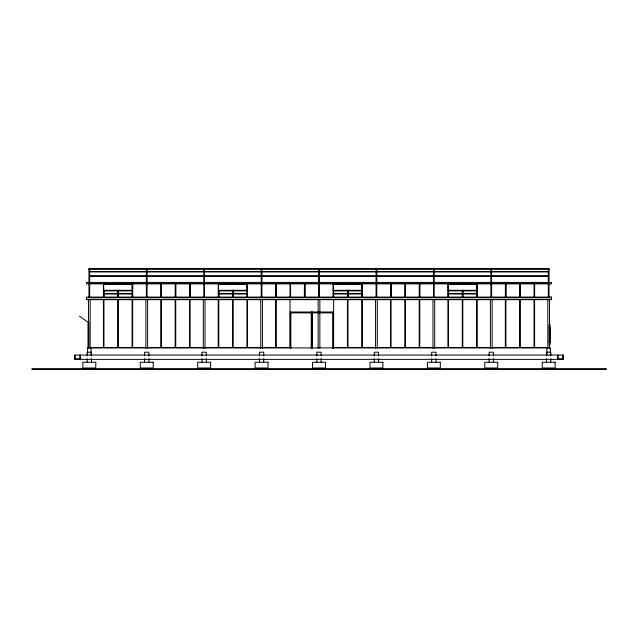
<?xml version="1.0" encoding="UTF-8"?>
<svg xmlns="http://www.w3.org/2000/svg" width="638" height="638" viewBox="0 0 638 638"><rect width="100%" height="100%" fill="white"/><g stroke="black" fill="none" stroke-linecap="round" stroke-linejoin="round"><path stroke-width="0.96" d="M88.961 268.941L89.679 268.941M146.381 268.941L147.099 268.941M203.801 268.941L204.519 268.941M261.221 268.941L261.939 268.941M318.641 268.941L319.359 268.941M376.061 268.941L376.779 268.941M433.481 268.941L434.199 268.941M490.901 268.941L491.619 268.941M548.321 268.941L549.039 268.941M88.961 269.3L549.039 269.3M89.32 271.668L548.68 271.668M89.32 271.804L548.68 271.804M89.32 275.975L548.68 275.975M89.32 276.118L548.68 276.118M89.607 283.455L103.388 283.455M103.962 283.455L117.743 283.455M118.317 283.455L132.098 283.455M146.453 283.455L132.672 283.455L132.672 297.483M147.027 283.455L160.808 283.455M175.163 283.455L161.382 283.455L161.382 297.483M189.518 283.455L175.737 283.455L175.737 297.483M203.873 283.455L190.092 283.455L190.092 297.483M204.447 283.455L218.228 283.455M218.802 283.455L232.583 283.455M233.157 283.455L246.938 283.455M261.293 283.455L247.512 283.455L247.512 297.483M261.867 283.455L275.648 283.455M290.003 283.455L276.222 283.455L276.222 297.483M304.358 283.455L290.577 283.455L290.577 297.483M318.713 283.455L304.932 283.455L304.932 297.483M319.287 283.455L333.068 283.455M333.642 283.455L347.423 283.455M347.997 283.455L361.778 283.455M376.133 283.455L362.352 283.455L362.352 297.483M376.707 283.455L390.488 283.455M404.843 283.455L391.062 283.455L391.062 297.483M419.198 283.455L405.417 283.455L405.417 297.483M433.553 283.455L419.772 283.455L419.772 297.483M434.127 283.455L447.908 283.455M448.482 283.455L462.263 283.455M462.837 283.455L476.618 283.455M490.973 283.455L477.192 283.455L477.192 297.483M491.547 283.455L505.328 283.455M519.683 283.455L505.902 283.455L505.902 297.483M534.038 283.455L520.257 283.455L520.257 297.483M548.393 283.455L534.612 283.455L534.612 297.483M103.388 284.157L132.672 284.157M218.228 284.157L247.512 284.157M333.068 284.157L362.352 284.157M447.908 284.157L477.192 284.157M103.675 284.444L132.385 284.444M218.515 284.444L247.225 284.444M333.355 284.444L362.065 284.444M448.195 284.444L476.905 284.444M132.098 287.307L132.672 287.307M246.938 287.307L247.512 287.307M447.908 287.307L448.482 287.307M103.675 290.282L132.385 290.282M218.515 290.282L247.225 290.282M333.355 290.282L362.065 290.282M448.195 290.282L476.905 290.282M103.388 290.569L132.672 290.569M218.228 290.569L247.512 290.569M333.068 290.569L362.352 290.569M447.908 290.569L477.192 290.569M103.388 293.727L103.962 293.727M132.098 293.727L132.672 293.727M218.228 293.727L218.802 293.727M246.938 293.727L247.512 293.727M333.068 293.727L333.642 293.727M361.778 293.727L362.352 293.727M447.908 293.727L448.482 293.727M476.618 293.727L477.192 293.727M103.46 296.957L103.89 296.957M117.815 296.957L118.245 296.957M132.17 296.957L132.6 296.957M160.88 296.957L161.31 296.957M175.235 296.957L175.665 296.957M189.59 296.957L190.02 296.957M218.3 296.957L218.73 296.957M232.655 296.957L233.085 296.957M247.01 296.957L247.44 296.957M275.72 296.957L276.15 296.957M290.075 296.957L290.505 296.957M304.43 296.957L304.86 296.957M333.14 296.957L333.57 296.957M347.495 296.957L347.925 296.957M361.85 296.957L362.28 296.957M390.56 296.957L390.99 296.957M404.915 296.957L405.345 296.957M419.27 296.957L419.7 296.957M447.98 296.957L448.41 296.957M462.335 296.957L462.765 296.957M476.69 296.957L477.12 296.957M505.4 296.957L505.83 296.957M519.755 296.957L520.185 296.957M534.11 296.957L534.54 296.957M89.033 297.22L89.607 297.22M146.453 297.22L147.027 297.22M203.873 297.22L204.447 297.22M261.293 297.22L261.867 297.22M318.713 297.22L319.287 297.22M376.133 297.22L376.707 297.22M433.553 297.22L434.127 297.22M490.973 297.22L491.547 297.22M548.393 297.22L548.967 297.22M89.033 297.324L89.607 297.324M146.453 297.324L147.027 297.324M203.873 297.324L204.447 297.324M261.293 297.324L261.867 297.324M318.713 297.324L319.287 297.324M376.133 297.324L376.707 297.324M433.553 297.324L434.127 297.324M490.973 297.324L491.547 297.324M548.393 297.324L548.967 297.324M89.607 297.483L146.453 297.483M147.027 297.483L203.873 297.483M204.447 297.483L261.293 297.483M261.867 297.483L318.713 297.483M319.287 297.483L376.133 297.483M376.707 297.483L433.553 297.483M434.127 297.483L490.973 297.483M491.547 297.483L548.393 297.483M86.449 299.222L551.551 299.222M290.29 312.867L333.355 312.867M88.889 347.893L88.889 322.772L88.028 322.772L88.028 347.893M89.607 347.606L103.388 347.606L103.388 299.924M146.453 347.606L132.672 347.606L132.672 299.924M147.027 347.606L160.808 347.606L160.808 299.924M203.873 347.606L190.092 347.606L190.092 299.924M204.447 347.606L218.228 347.606L218.228 299.924M261.293 347.606L247.512 347.606L247.512 299.924M261.867 347.606L275.648 347.606L275.648 299.924M376.133 347.606L362.352 347.606L362.352 299.924M376.707 347.606L390.488 347.606L390.488 299.924M433.553 347.606L419.772 347.606L419.772 299.924M434.127 347.606L447.908 347.606L447.908 299.924M490.973 347.606L477.192 347.606L477.192 299.924M491.547 347.606L505.328 347.606L505.328 299.924M548.393 347.606L534.612 347.606L534.612 299.924M74.678 358.795L80.42 358.795M557.58 358.795L563.322 358.795M79.479 316.185L88.889 322.772M562.748 355.071L562.748 359.369M558.154 355.071L558.154 359.369M557.58 355.071L557.58 359.369M550.833 355.852L550.833 352.192L546.527 352.192L546.527 355.852M550.833 358.588L550.833 362.248M550.403 355.071L550.403 347.893L87.597 347.893L87.597 355.071M550.115 327.286L550.115 342.654M549.541 299.629L549.541 348.228M549.039 297.651L549.039 268.582L88.961 268.582L88.961 297.651M548.895 297.475L548.895 296.957L548.465 297.475M548.68 268.582L548.68 269.3M548.321 268.582L548.321 297.651M547.819 299.629L547.819 348.228M546.957 347.893L546.957 355.071M546.527 358.588L546.527 362.248M534.54 297.475L534.54 282.602L534.11 282.602L534.038 297.483M534.038 299.924L534.038 347.606L520.257 347.606L520.257 299.924M520.185 297.475L520.185 282.602L519.755 282.602L519.683 297.483M519.683 299.924L519.683 347.606L505.902 347.606L505.902 299.924M505.83 297.475L505.83 282.602L505.4 282.602L505.328 297.483M493.413 355.852L493.413 352.192L489.107 352.192L489.107 355.852M493.413 358.588L493.413 362.248M492.121 299.629L492.121 348.228M491.619 268.582L491.619 297.651M491.475 297.475L491.475 296.957L491.045 297.475M490.901 268.582L490.901 297.651M490.399 299.629L490.399 348.228M489.107 358.588L489.107 362.248M477.12 297.475L477.12 282.602L476.69 282.602L476.618 297.483M476.905 283.862L476.905 290.856L448.195 290.856L448.195 283.862M476.618 299.924L476.618 347.606L462.837 347.606L462.837 299.924M462.837 290.936L462.837 297.483M462.765 284.516L462.765 282.602L462.335 282.602L462.335 284.516M462.765 290.258L462.765 297.475M462.335 290.258L462.263 297.483M462.263 299.924L462.263 347.606L448.482 347.606L448.482 299.924M448.482 290.569L448.482 297.483M448.41 284.516L448.41 282.602L447.98 282.602L447.908 297.483M448.41 290.258L448.41 297.475M435.993 355.852L435.993 352.192L431.687 352.192L431.687 355.852M435.993 358.588L435.993 362.248M434.701 299.629L434.701 348.228M434.199 268.582L434.199 297.651M434.055 297.475L434.055 296.957L433.625 297.475M433.481 268.582L433.481 297.651M432.979 299.629L432.979 348.228M431.687 358.588L431.687 362.248M419.7 297.475L419.7 282.602L419.27 282.602L419.198 297.483M419.198 299.924L419.198 347.606L405.417 347.606L405.417 299.924M405.345 297.475L405.345 282.602L404.915 282.602L404.843 297.483M404.843 299.924L404.843 347.606L391.062 347.606L391.062 299.924M390.99 297.475L390.99 282.602L390.56 282.602L390.488 297.483M378.573 355.852L378.573 352.192L374.267 352.192L374.267 355.852M378.573 358.588L378.573 362.248M377.281 299.629L377.281 348.228M376.779 268.582L376.779 297.651M376.635 297.475L376.635 296.957L376.205 297.475M376.061 268.582L376.061 297.651M375.559 299.629L375.559 348.228M374.267 358.588L374.267 362.248M362.28 297.475L362.28 282.602L361.85 282.602L361.778 297.483M362.065 283.862L362.065 290.856L333.355 290.856L333.355 283.862M361.778 299.924L361.778 347.606L347.997 347.606L347.997 299.924M347.997 290.936L347.997 297.483M347.925 284.516L347.925 282.602L347.495 282.602L347.495 284.516M347.925 290.258L347.925 297.475M347.495 290.258L347.423 297.483M347.423 299.924L347.423 347.606L333.642 347.606L333.642 299.924M333.642 290.569L333.642 297.483M333.57 284.516L333.57 282.602L333.14 282.602L333.068 297.483M333.57 290.258L333.57 297.475M333.355 348.3L333.355 312.006L290.29 312.006L290.29 348.3M332.781 312.006L332.781 348.404M321.153 355.852L321.153 352.192L316.847 352.192L316.847 355.852M321.153 358.588L321.153 362.248M319.861 299.629L319.861 348.228M319.359 268.582L319.359 297.651M319.215 297.475L319.215 296.957L318.785 297.475M318.641 268.582L318.641 297.651M318.139 299.629L318.139 348.228M316.847 358.588L316.847 362.248M312.397 312.006L312.397 348.404M311.822 312.006L311.822 348.3M311.248 312.006L311.248 348.404M304.86 297.475L304.86 282.602L304.43 282.602L304.358 297.483M290.864 312.006L290.864 348.404M290.505 297.475L290.505 282.602L290.075 282.602L290.003 297.483M290.003 299.924L290.003 347.606L276.222 347.606L276.222 299.924M276.15 297.475L276.15 282.602L275.72 282.602L275.648 297.483M263.733 355.852L263.733 352.192L259.427 352.192L259.427 355.852M263.733 358.588L263.733 362.248M262.441 299.629L262.441 348.228M261.939 268.582L261.939 297.651M261.795 297.475L261.795 296.957L261.365 297.475M261.221 268.582L261.221 297.651M260.719 299.629L260.719 348.228M259.427 358.588L259.427 362.248M247.44 297.475L247.44 282.602L247.01 282.602L246.938 297.483M247.225 283.862L247.225 290.856L218.515 290.856L218.515 283.862M246.938 299.924L246.938 347.606L233.157 347.606L233.157 299.924M233.157 290.936L233.157 297.483M233.085 284.516L233.085 282.602L232.655 282.602L232.655 284.516M233.085 290.258L233.085 297.475M232.655 290.258L232.583 297.483M232.583 299.924L232.583 347.606L218.802 347.606L218.802 299.924M218.802 290.569L218.802 297.483M218.73 284.516L218.73 282.602L218.3 282.602L218.228 297.483M218.73 290.258L218.73 297.475M206.313 355.852L206.313 352.192L202.007 352.192L202.007 355.852M206.313 358.588L206.313 362.248M205.021 299.629L205.021 348.228M204.519 268.582L204.519 297.651M204.375 297.475L204.375 296.957L203.945 297.475M203.801 268.582L203.801 297.651M203.299 299.629L203.299 348.228M202.007 358.588L202.007 362.248M190.02 297.475L190.02 282.602L189.59 282.602L189.518 297.483M189.518 299.924L189.518 347.606L175.737 347.606L175.737 299.924M175.665 297.475L175.665 282.602L175.235 282.602L175.163 297.483M175.163 299.924L175.163 347.606L161.382 347.606L161.382 299.924M161.31 297.475L161.31 282.602L160.88 282.602L160.808 297.483M148.893 355.852L148.893 352.192L144.587 352.192L144.587 355.852M148.893 358.588L148.893 362.248M147.601 299.629L147.601 348.228M147.099 268.582L147.099 297.651M146.955 297.475L146.955 296.957L146.525 297.475M146.381 268.582L146.381 297.651M145.879 299.629L145.879 348.228M144.587 358.588L144.587 362.248M132.6 297.475L132.6 282.602L132.17 282.602L132.098 297.483M132.385 283.862L132.385 290.856L103.675 290.856L103.675 283.862M132.098 299.924L132.098 347.606L118.317 347.606L118.317 299.924M118.317 290.936L118.317 297.483M118.245 284.516L118.245 282.602L117.815 282.602L117.815 284.516M118.245 290.258L118.245 297.475M117.815 290.258L117.743 297.483M117.743 299.924L117.743 347.606L103.962 347.606L103.962 299.924M103.962 290.569L103.962 297.483M103.89 284.516L103.89 282.602L103.46 282.602L103.388 297.483M103.89 290.258L103.89 297.475M91.473 355.852L91.473 352.192L87.167 352.192L87.167 355.852M91.473 358.588L91.473 362.248M91.043 347.893L91.043 355.071M90.181 299.629L90.181 348.228M89.679 268.582L89.679 297.651M89.535 297.475L89.535 296.957L89.105 297.475M89.32 268.582L89.32 269.3M88.459 299.629L88.459 348.228M87.167 358.588L87.167 362.248M80.42 355.071L80.42 359.369M79.846 355.071L79.846 359.369M75.252 355.071L75.252 359.369M551.551 282.427L86.449 282.427L86.449 283.862L551.551 283.862L551.551 282.427M132.385 293.44L103.675 293.44L103.675 294.014L132.385 294.014L132.385 293.44M247.225 293.44L218.515 293.44L218.515 294.014L247.225 294.014L247.225 293.44M362.065 293.44L333.355 293.44L333.355 294.014L362.065 294.014L362.065 293.44M476.905 293.44L448.195 293.44L448.195 294.014L476.905 294.014L476.905 293.44M551.551 297.069L86.449 297.069L86.449 299.661L551.551 299.661L551.551 297.069M549.972 324.925L549.111 324.925L549.111 345.014L549.972 345.014L549.972 324.925M563.322 355.071L74.678 355.071L74.678 359.369L563.322 359.369L563.322 355.071M95.78 362.248L82.86 362.248L82.86 367.99L95.78 367.99L95.78 362.248M153.2 362.248L140.28 362.248L140.28 367.99L153.2 367.99L153.2 362.248M210.62 362.248L197.7 362.248L197.7 367.99L210.62 367.99L210.62 362.248M268.04 362.248L255.12 362.248L255.12 367.99L268.04 367.99L268.04 362.248M325.46 362.248L312.54 362.248L312.54 367.99L325.46 367.99L325.46 362.248M382.88 362.248L369.96 362.248L369.96 367.99L382.88 367.99L382.88 362.248M440.3 362.248L427.38 362.248L427.38 367.99L440.3 367.99L440.3 362.248M497.72 362.248L484.8 362.248L484.8 367.99L497.72 367.99L497.72 362.248M555.14 362.248L542.22 362.248L542.22 367.99L555.14 367.99L555.14 362.248M606.1 368.7L31.9 368.7L31.9 369.418L606.1 369.418L606.1 368.7"/></g></svg>
